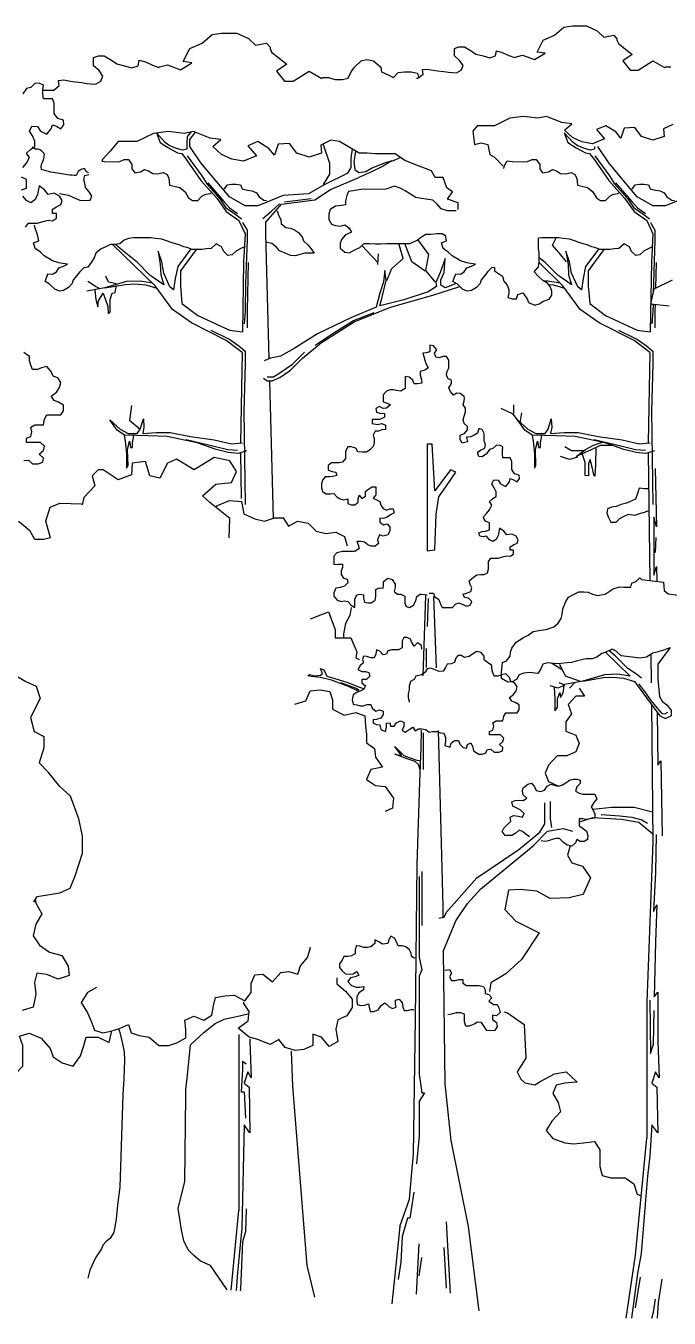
# Model space of a CAD drawing. Extents: x -0.07 to 1.79, y -0.88 to 0.27.
# Drawn here: x 0.722 to 1.212, y -0.846 to 0.139 of the extents above; entities that cross this region are included whole.
import ezdxf

# ---------------------------------------------------------------- set-up
doc = ezdxf.new("R2010")
doc.units = 0
doc.header["$LTSCALE"] = 0.5
doc.header["$MEASUREMENT"] = 0
doc.layers.add('TREES', color=7, linetype='CONTINUOUS')

msp = doc.modelspace()

# ---------------------------------------------------------------- linework, layer by layer
at = {"layer": 'TREES'}
for p, q in [((0.99004, -0.04122), (0.97807, -0.02813)), ((1.00952, -0.03817), (1.0061, -0.02663)), ((1.01601, -0.04071), (1.01081, -0.02663)), ((1.02899, -0.03513), (1.02079, -0.0236)), ((0.99004, -0.04274), (0.99058, -0.03462)), ((1.00086, -0.04578), (1.00952, -0.03817)), ((1.02683, -0.0473), (1.02899, -0.03513)), ((0.99707, -0.05491), (1.00086, -0.04578)), ((1.02629, -0.04781), (1.01601, -0.04071)), ((1.03386, -0.05592), (1.02683, -0.0473)), ((1.02344, -0.29405), (1.0279, -0.29471))]:
    msp.add_line(p, q, dxfattribs=at)
for points in [[(1.01954, 0.09936), (1.02077, 0.09936), (1.02465, 0.10254), (1.02417, 0.10595), (1.02781, 0.10641), (1.03242, 0.1055), (1.03581, 0.10504), (1.04042, 0.10459), (1.04406, 0.10391), (1.05013, 0.10345), (1.05377, 0.1055), (1.05523, 0.10914), (1.05256, 0.11301), (1.04867, 0.11642), (1.04867, 0.1221), (1.05207, 0.12347), (1.0562, 0.12347), (1.06129, 0.12028), (1.06493, 0.11778), (1.07051, 0.11642), (1.07561, 0.11505), (1.07998, 0.11642), (1.0807, 0.12028), (1.08507, 0.11915), (1.09017, 0.11687), (1.09453, 0.11515), (1.09494, 0.11556), (1.10053, 0.11698), (1.10967, 0.11365), (1.1178, 0.11841), (1.1117, 0.11937), (1.11627, 0.12842), (1.12491, 0.13223), (1.13202, 0.13842), (1.13862, 0.13937), (1.14929, 0.13937), (1.15741, 0.13556), (1.16249, 0.1308), (1.17011, 0.13223), (1.17265, 0.12937), (1.17265, 0.12842), (1.17367, 0.12603), (1.18434, 0.11746), (1.17722, 0.1127), (1.18281, 0.10555), (1.18891, 0.10555), (1.20008, 0.1127), (1.20886, 0.1075), (1.20955, 0.10823), (1.21368, 0.10823)], [(0.73478, 0.0904), (0.74289, 0.0904), (0.74711, 0.09386), (0.74659, 0.09757), (0.75054, 0.09807), (0.75555, 0.09708), (0.75925, 0.09658), (0.76426, 0.09609), (0.76821, 0.09535), (0.77481, 0.09485), (0.77876, 0.09708), (0.78035, 0.10103), (0.77744, 0.10524), (0.77322, 0.10895), (0.77322, 0.11513), (0.77692, 0.11661), (0.7814, 0.11661), (0.78694, 0.11315), (0.7909, 0.11043), (0.79696, 0.10895), (0.8025, 0.10746), (0.80725, 0.10895), (0.80804, 0.11315), (0.81279, 0.11191), (0.81833, 0.10944), (0.82307, 0.10757), (0.82351, 0.10801), (0.82958, 0.10956), (0.83952, 0.10594), (0.84836, 0.11112), (0.84173, 0.11215), (0.8467, 0.12199), (0.85609, 0.12613), (0.86381, 0.13286), (0.87099, 0.1339), (0.88259, 0.1339), (0.89142, 0.12975), (0.89694, 0.12458), (0.90522, 0.12613), (0.90798, 0.12302), (0.90798, 0.12199), (0.90909, 0.1194), (0.92068, 0.11008), (0.91295, 0.1049), (0.91903, 0.09714), (0.92565, 0.09714), (0.9378, 0.1049), (0.94734, 0.09925), (0.94809, 0.10004), (0.95258, 0.10004), (0.95759, 0.09856), (0.96313, 0.09856), (0.96761, 0.09955), (0.96972, 0.10425), (0.97236, 0.10796), (0.97737, 0.11266), (0.98185, 0.11364), (0.98686, 0.11266), (0.9924, 0.10796), (0.99293, 0.10425), (0.99847, 0.10178), (1.00216, 0.10004), (1.00559, 0.10375), (1.0106, 0.10425), (1.01561, 0.10425), (1.02036, 0.10326), (1.02119, 0.10029)], [(0.71926, 0.03119), (0.72217, 0.03455), (0.72442, 0.03896), (0.72217, 0.04233), (0.72531, 0.04527), (0.72845, 0.04716), (0.72845, 0.05137), (0.72666, 0.05536), (0.72442, 0.05915), (0.72621, 0.06293), (0.73047, 0.06251), (0.73271, 0.05915), (0.73765, 0.05663), (0.74101, 0.06083), (0.74191, 0.06398), (0.74505, 0.06293), (0.74841, 0.06083), (0.75066, 0.06398), (0.75021, 0.06735), (0.74595, 0.06861), (0.74325, 0.0726), (0.74325, 0.08038), (0.74191, 0.08375), (0.73496, 0.08375), (0.73451, 0.08753), (0.73451, 0.09069), (0.73496, 0.09405), (0.73182, 0.09573), (0.72845, 0.09531), (0.72531, 0.09237), (0.72217, 0.09153), (0.71926, 0.08753)], [(1.21532, 0.06411), (1.20821, 0.06078), (1.20872, 0.05506), (1.20008, 0.05221), (1.19145, 0.05506), (1.18637, 0.06173), (1.17824, 0.06126), (1.1757, 0.05364), (1.17164, 0.0584), (1.16402, 0.06316), (1.15691, 0.0603), (1.163, 0.05316), (1.15386, 0.04935), (1.14573, 0.05078), (1.13862, 0.05411), (1.13253, 0.05983), (1.13811, 0.06459), (1.13049, 0.06554), (1.11881, 0.07031), (1.11221, 0.06888), (1.10103, 0.07031), (1.09087, 0.06888), (1.07919, 0.06316), (1.06599, 0.06316), (1.06254, 0.05904)], [(0.84744, 0.05839), (0.84471, 0.05507), (0.84436, 0.05014), (0.84436, 0.04522), (0.84121, 0.04456), (0.83666, 0.04588), (0.83106, 0.04817), (0.82791, 0.05047), (0.82126, 0.05769), (0.82406, 0.05047), (0.83036, 0.0462), (0.83736, 0.04259), (0.84051, 0.04194), (0.8443, 0.03722)], [(0.84671, 0.0474), (0.84681, 0.04981), (0.84681, 0.05277), (0.85092, 0.05823)], [(0.94868, 0.0183), (0.95358, 0.02618), (0.95358, 0.03439), (0.94839, 0.04929)], [(1.06253, 0.05905), (1.06398, 0.04881), (1.06908, 0.05017), (1.07418, 0.04881), (1.07564, 0.0413), (1.07928, 0.03925), (1.08584, 0.03242)], [(1.15555, 0.04744), (1.15555, 0.04522), (1.1524, 0.04456), (1.14785, 0.04588), (1.14225, 0.04817), (1.1391, 0.05047), (1.13245, 0.05769), (1.13525, 0.05047), (1.14155, 0.0462), (1.14855, 0.04259), (1.1517, 0.04194), (1.15549, 0.03722)], [(0.84465, 0.04013), (0.85581, 0.02497), (0.85966, 0.01883), (0.86967, 0.00729), (0.87428, 0.00043), (0.88083, -0.0039), (0.88621, -0.00787)], [(0.96731, 0.02704), (0.94922, 0.018), (0.93716, 0.01121), (0.91786, 0.01008), (0.89857, 0.00217), (0.88892, 0.00217), (0.87686, 0.00895), (0.86721, 0.02026), (0.85515, 0.03496), (0.84671, 0.0474)], [(0.96731, 0.02704), (0.96969, 0.03143), (0.96969, 0.03832), (0.97073, 0.04531)], [(0.97319, 0.04385), (0.97179, 0.0357), (0.97249, 0.02979), (0.97564, 0.02749), (0.98089, 0.02815), (0.98544, 0.03077), (0.99594, 0.03504), (1.00084, 0.03636), (0.99419, 0.03242), (0.98474, 0.02782), (0.97575, 0.02365)], [(1.15584, 0.04013), (1.167, 0.02497), (1.17085, 0.01883), (1.18086, 0.00729), (1.18548, 0.00043), (1.19202, -0.0039), (1.19741, -0.00787)], [(1.2785, 0.02704), (1.26041, 0.018), (1.24835, 0.01121), (1.22906, 0.01008), (1.20976, 0.00217), (1.20011, 0.00217), (1.18805, 0.00895), (1.1784, 0.02026), (1.16634, 0.03496), (1.1579, 0.0474)], [(0.78025, 0.03606), (0.78165, 0.03592), (0.78841, 0.03552), (0.79326, 0.03592), (0.79664, 0.0375), (0.7998, 0.0375), (0.80254, 0.03354), (0.80254, 0.03018), (0.80465, 0.02721), (0.80908, 0.028), (0.81225, 0.02978), (0.8152, 0.0288), (0.81837, 0.02682), (0.82238, 0.02642), (0.82639, 0.02761), (0.82934, 0.02603), (0.83082, 0.02306), (0.83124, 0.01772), (0.83567, 0.01693), (0.83905, 0.01614), (0.84306, 0.01277), (0.8458, 0.00822), (0.84875, 0.00605), (0.85276, 0.00605), (0.85593, 0.00941), (0.85888, 0.01099), (0.86247, 0.01159), (0.86289, 0.01198)], [(0.8443, 0.03722), (0.85515, 0.02139), (0.86721, 0.00782), (0.87445, -0.00236), (0.88409, -0.00914), (0.88892, -0.01932), (0.88771, -0.04081), (0.88681, -0.09396)], [(1.00084, 0.03603), (1.0061, 0.03832), (1.00702, 0.0392)], [(1.08618, 0.03045), (1.08673, 0.03295), (1.08884, 0.03631), (1.09285, 0.03592), (1.0996, 0.03552), (1.10445, 0.03592), (1.10783, 0.0375), (1.11099, 0.0375), (1.11374, 0.03354), (1.11374, 0.03018), (1.11585, 0.02721), (1.12028, 0.028), (1.12344, 0.02978), (1.1264, 0.0288), (1.12956, 0.02682), (1.13357, 0.02642), (1.13758, 0.02761), (1.14053, 0.02603), (1.14201, 0.02306), (1.14243, 0.01772), (1.14686, 0.01693), (1.15024, 0.01614), (1.15425, 0.01277), (1.15699, 0.00822), (1.15994, 0.00605), (1.16395, 0.00605), (1.16712, 0.00941), (1.17007, 0.01099), (1.17366, 0.01159), (1.17408, 0.01198)], [(1.15549, 0.03722), (1.16634, 0.02139), (1.1784, 0.00782), (1.18564, -0.00236), (1.19529, -0.00914), (1.20011, -0.01932), (1.1989, -0.04081), (1.198, -0.09396)], [(0.71836, 0.01437), (0.72217, 0.01563), (0.72217, 0.02214), (0.71836, 0.02383)], [(0.74725, 0.01151), (0.74979, 0.01099), (0.75422, 0.0102), (0.75739, 0.00862), (0.76266, 0.00644), (0.7671, 0.00605), (0.77068, 0.00644), (0.77195, 0.00941), (0.76984, 0.01277), (0.7671, 0.01614), (0.76667, 0.0193), (0.76583, 0.02227), (0.76667, 0.02523), (0.76954, 0.02608)], [(0.90719, -0.11472), (0.9046, -0.01932), (0.9046, -0.01027), (0.91183, -0.00236), (0.91666, 0.0033), (0.94198, 0.00669), (0.95404, 0.0146), (0.97575, 0.02365)], [(0.72128, -0.01423), (0.72352, -0.01107), (0.73047, -0.01107), (0.73451, -0.00981), (0.73855, -0.00897), (0.74191, -0.00939), (0.74505, -0.00729), (0.74505, -0.00372), (0.74191, -0.00372), (0.74191, -0.00035), (0.74505, 0.00133), (0.74841, 0.00301), (0.74931, 0.00617), (0.74729, 0.00953), (0.74325, 0.01163), (0.73855, 0.01079), (0.73585, 0.01437), (0.73182, 0.01731), (0.73092, 0.01352), (0.73047, 0.01037), (0.72845, 0.00659), (0.72531, 0.00448), (0.72217, 0.00617), (0.71926, 0.00953)], [(0.86043, 0.01956), (0.87274, 0.00548), (0.87698, 0.00043), (0.88314, -0.0039)], [(0.87302, 0.01475), (0.87534, 0.01811), (0.8785, 0.01851), (0.88188, 0.01851), (0.88547, 0.01811), (0.88673, 0.01515), (0.89074, 0.01396), (0.89433, 0.01356), (0.89749, 0.01198), (0.8996, 0.00901), (0.90319, 0.00644), (0.9053, 0.00605)], [(1.04994, -0.0017), (1.04339, -0.0017), (1.03854, -0.00032), (1.03538, 0.00324), (1.03221, 0.00641), (1.02883, 0.0068), (1.02356, 0.00779), (1.01913, 0.00838), (1.01596, 0.01036), (1.01111, 0.01353), (1.00731, 0.01551), (1.00288, 0.01709), (0.99634, 0.01491), (0.97756, 0.01452), (0.97144, 0.01353), (0.96785, 0.01293), (0.96659, 0.00997), (0.96553, 0.00581), (0.96553, 0.00285), (0.96237, 0.00225), (0.95794, 0.00186), (0.95372, -0.00072), (0.95266, -0.00428), (0.95266, -0.00843), (0.95477, -0.01199), (0.95794, -0.01298), (0.96131, -0.01338), (0.96511, -0.01239), (0.96828, -0.01496), (0.96996, -0.01793), (0.96553, -0.0201), (0.96237, -0.02366), (0.96131, -0.02663), (0.96131, -0.03019), (0.96511, -0.03316), (0.96828, -0.03375), (0.97313, -0.03118), (0.97651, -0.0296), (0.97967, -0.02663), (0.98389, -0.02663), (0.98832, -0.02702), (0.99212, -0.02702), (0.99697, -0.02663), (1.01491, -0.02663), (1.02018, -0.02406), (1.02356, -0.02149), (1.02672, -0.01951), (1.03052, -0.01951), (1.03538, -0.01891), (1.03917, -0.01891), (1.04169, -0.02055)], [(1.17162, 0.01956), (1.18394, 0.00548), (1.18817, 0.00043), (1.19433, -0.0039)], [(1.18421, 0.01475), (1.18653, 0.01811), (1.1897, 0.01851), (1.19307, 0.01851), (1.19666, 0.01811), (1.19792, 0.01515), (1.20193, 0.01396), (1.20552, 0.01356), (1.20869, 0.01198), (1.2108, 0.00901), (1.21438, 0.00644), (1.21649, 0.00605)], [(0.90238, -0.00751), (0.90892, -0.0021), (0.91508, 0.00368)], [(0.91893, 0.00512), (0.93933, 0.00765)], [(0.91332, -0.00167), (0.91458, -0.00543), (0.91606, -0.00839), (0.91648, -0.01176), (0.91986, -0.01453), (0.92345, -0.01492), (0.92661, -0.01631), (0.92957, -0.01828), (0.93231, -0.02165), (0.93357, -0.02461), (0.93674, -0.02778), (0.93927, -0.03075), (0.94159, -0.03411), (0.93442, -0.03411), (0.92703, -0.03609), (0.92345, -0.03569), (0.91902, -0.03371), (0.91501, -0.03233), (0.91247, -0.02916), (0.90931, -0.02659), (0.90572, -0.0258), (0.90488, -0.0258)], [(0.88821, -0.02956), (0.88673, -0.02996), (0.8823, -0.03233), (0.87893, -0.0353), (0.87576, -0.03569), (0.8726, -0.03272), (0.87091, -0.02916), (0.8669, -0.02699), (0.86289, -0.03035), (0.85951, -0.03075), (0.85593, -0.03114), (0.84833, -0.03114), (0.84538, -0.02996), (0.84221, -0.02916), (0.83862, -0.02778), (0.83567, -0.02699), (0.83251, -0.0258), (0.82892, -0.02461), (0.82533, -0.02323), (0.82048, -0.02283), (0.8171, -0.02244), (0.80381, -0.02244), (0.7998, -0.02283), (0.79664, -0.02422), (0.79326, -0.02699), (0.78925, -0.02738), (0.78609, -0.02738), (0.7825, -0.02916), (0.77912, -0.03075), (0.77511, -0.03411), (0.77364, -0.03747), (0.77153, -0.04103), (0.76878, -0.04479), (0.76583, -0.04519), (0.76266, -0.04815), (0.76055, -0.05112), (0.75781, -0.05429), (0.75697, -0.05725), (0.75422, -0.06022), (0.75043, -0.06259), (0.74726, -0.06299), (0.74367, -0.06141), (0.73967, -0.05765), (0.73629, -0.05567), (0.7384, -0.04974), (0.74199, -0.05013), (0.74494, -0.04815), (0.74684, -0.04519), (0.75043, -0.044), (0.75338, -0.04242), (0.74979, -0.04202), (0.74684, -0.04143), (0.74199, -0.03985), (0.73566, -0.03609), (0.7327, -0.03332), (0.72869, -0.03035), (0.72743, -0.0262), (0.73144, -0.02461), (0.73038, -0.02006), (0.72869, -0.01492), (0.72815, -0.01264)], [(0.88698, -0.01076), (0.89045, -0.01653), (0.89045, -0.02375), (0.88929, -0.05695), (0.88891, -0.07824), (0.88814, -0.08798)], [(1.19818, -0.01076), (1.20164, -0.01653), (1.20164, -0.02375), (1.20049, -0.05695), (1.20035, -0.06453)], [(0.88653, -0.10985), (0.87445, -0.10074), (0.84791, -0.08717), (0.83344, -0.07699), (0.82017, -0.0589), (0.78772, -0.02738)], [(0.8225, -0.03241), (0.82408, -0.04276), (0.82447, -0.05052), (0.82684, -0.05828), (0.8229, -0.05533), (0.8162, -0.05089), (0.80673, -0.04128), (0.7953, -0.03204), (0.78993, -0.02732)], [(1.07926, -0.04489), (1.07702, -0.04519), (1.07386, -0.04815), (1.07175, -0.05112), (1.069, -0.05429), (1.06816, -0.05725), (1.06542, -0.06022), (1.06162, -0.06259), (1.05845, -0.06299), (1.05487, -0.06141), (1.05086, -0.05765), (1.04748, -0.05567), (1.04959, -0.04974), (1.05318, -0.05013), (1.05613, -0.04815), (1.05803, -0.04519), (1.06162, -0.044), (1.06457, -0.04242), (1.06099, -0.04202), (1.05803, -0.04143), (1.05318, -0.03985), (1.04685, -0.03609), (1.04389, -0.03332), (1.03989, -0.03035), (1.03862, -0.0262), (1.04263, -0.02461), (1.04169, -0.02055)], [(1.08623, -0.05551), (1.08897, -0.05848), (1.09002, -0.06164), (1.09002, -0.06461), (1.08939, -0.06777), (1.09277, -0.06876), (1.09593, -0.06876), (1.09699, -0.0656), (1.10079, -0.06421), (1.10416, -0.06876), (1.10522, -0.07173), (1.11007, -0.07371), (1.11323, -0.07272), (1.11661, -0.07074), (1.12083, -0.06916), (1.12294, -0.06619), (1.12294, -0.06303), (1.12189, -0.06006), (1.11978, -0.05709), (1.11598, -0.05492), (1.11281, -0.05195), (1.10944, -0.04839), (1.11281, -0.04443), (1.11323, -0.04028), (1.11323, -0.03415), (1.11281, -0.03059), (1.11281, -0.02307), (1.11274, -0.02266)], [(1.1994, -0.02956), (1.19792, -0.02996), (1.19349, -0.03233), (1.19012, -0.0353), (1.18695, -0.03569), (1.18379, -0.03272), (1.1821, -0.02916), (1.17809, -0.02699), (1.17408, -0.03035), (1.17071, -0.03075), (1.16712, -0.03114), (1.15952, -0.03114), (1.15657, -0.02996), (1.1534, -0.02916), (1.14982, -0.02778), (1.14686, -0.02699), (1.1437, -0.0258), (1.14011, -0.02461), (1.13652, -0.02323), (1.13167, -0.02283), (1.12829, -0.02244), (1.115, -0.02244), (1.11274, -0.02266)], [(1.13409, -0.04054), (1.12975, -0.03537), (1.12345, -0.02798), (1.12617, -0.02244)], [(0.84751, -0.03081), (0.83748, -0.04424), (0.83551, -0.05348), (0.83433, -0.06198), (0.83157, -0.05976), (0.82684, -0.04941), (0.82526, -0.04054), (0.8225, -0.03241)], [(0.85153, -0.03114), (0.83947, -0.04759), (0.83947, -0.0589), (0.84068, -0.07247), (0.85274, -0.08152), (0.87686, -0.09282), (0.88681, -0.09396)], [(1.05006, -0.05718), (1.04144, -0.06049), (1.03819, -0.05846), (1.03819, -0.0544), (1.0409, -0.04882), (1.04144, -0.03817), (1.03765, -0.04882), (1.0344, -0.05643), (1.03494, -0.05947), (1.02845, -0.06353), (1.01006, -0.06962), (0.99166, -0.07418), (0.99329, -0.0686), (0.99653, -0.05491), (0.99545, -0.0473), (0.99437, -0.05592), (0.99166, -0.06454), (0.98896, -0.07519), (0.96948, -0.08331), (0.94405, -0.09548), (0.9262, -0.10664), (0.91592, -0.11272), (0.90834, -0.11424), (0.90348, -0.11627)], [(1.1337, -0.03241), (1.13527, -0.04276), (1.13567, -0.05052), (1.13803, -0.05828), (1.13409, -0.05533), (1.12739, -0.05089), (1.11793, -0.04128), (1.11323, -0.03749)], [(1.1587, -0.03081), (1.14868, -0.04424), (1.14671, -0.05348), (1.14552, -0.06198), (1.14276, -0.05976), (1.13803, -0.04941), (1.13646, -0.04054), (1.1337, -0.03241)], [(1.16272, -0.03114), (1.15066, -0.04759), (1.15066, -0.0589), (1.15187, -0.07247), (1.16393, -0.08152), (1.18805, -0.09282), (1.198, -0.09396)], [(0.89122, -0.04107), (0.89045, -0.07788), (0.89045, -0.09087)], [(1.07926, -0.04489), (1.07926, -0.0474), (1.08517, -0.05155), (1.08623, -0.05551)], [(1.19773, -0.10985), (1.18564, -0.10074), (1.15911, -0.08717), (1.14463, -0.07699), (1.13137, -0.0589), (1.11314, -0.0412)], [(1.20241, -0.04107), (1.202, -0.06085)], [(0.81817, -0.05681), (0.80871, -0.05533), (0.79846, -0.0557), (0.7819, -0.0605), (0.7681, -0.06309)], [(0.77835, -0.06124), (0.7748, -0.05939), (0.76889, -0.0557)], [(0.77431, -0.06234), (0.77502, -0.06928), (0.77642, -0.0749), (0.77713, -0.07027), (0.78065, -0.06466), (0.78241, -0.06961), (0.78417, -0.07457), (0.78453, -0.08018), (0.78594, -0.07886), (0.78594, -0.0739), (0.78594, -0.06928), (0.78735, -0.06466), (0.78981, -0.064), (0.79016, -0.06102), (0.79087, -0.05904)], [(0.7819, -0.0605), (0.79767, -0.05792), (0.80476, -0.05755), (0.81304, -0.05828), (0.82152, -0.06073)], [(0.79057, -0.05755), (0.78466, -0.05607), (0.78269, -0.05163)], [(1.12936, -0.05681), (1.1199, -0.05533), (1.11689, -0.05544)], [(1.12038, -0.05794), (1.12423, -0.05828), (1.13271, -0.06073)], [(1.21247, -0.07442), (1.19848, -0.07296), (1.20107, -0.0613), (1.21506, -0.0545)], [(0.90293, -0.12946), (0.90564, -0.13149), (0.90943, -0.13149), (0.91538, -0.12895), (0.92349, -0.12337), (0.93269, -0.11424), (0.9473, -0.10207), (0.97219, -0.08635), (0.99978, -0.07519), (1.03224, -0.06607), (1.0527, -0.05938)], [(1.20019, -0.07314), (1.2001, -0.07824), (1.19933, -0.08798)], [(1.20174, -0.0733), (1.20164, -0.07788), (1.20164, -0.09087)], [(0.94243, -0.1041), (0.95541, -0.09548), (0.97164, -0.08534), (0.98733, -0.07925)], [(0.86266, -0.09274), (0.87712, -0.09977), (0.88408, -0.10479), (0.8889, -0.10881), (0.8889, -0.11835), (0.88783, -0.15451), (0.8889, -0.22582)], [(1.17385, -0.09274), (1.18831, -0.09977), (1.19528, -0.10479), (1.2001, -0.10881), (1.2001, -0.11835), (1.19902, -0.15451), (1.2001, -0.22582)], [(1.05599, -0.14349), (1.0531, -0.14111), (1.05039, -0.14077), (1.04786, -0.14247), (1.04532, -0.13942), (1.04442, -0.13687), (1.04641, -0.13348), (1.04641, -0.13094), (1.0437, -0.12958), (1.04261, -0.12687), (1.04297, -0.12433), (1.04442, -0.12161), (1.04442, -0.11568), (1.04261, -0.11297), (1.04008, -0.11297), (1.037, -0.11398), (1.03447, -0.11331), (1.03339, -0.11042), (1.0352, -0.10771), (1.03266, -0.10466), (1.02995, -0.10415), (1.02995, -0.10941), (1.02706, -0.11008), (1.02452, -0.11042), (1.02525, -0.11297), (1.02597, -0.11568), (1.02669, -0.11822), (1.0285, -0.12161), (1.02597, -0.12331), (1.02254, -0.12433), (1.02254, -0.12687), (1.02344, -0.1306), (1.0238, -0.13314), (1.02036, -0.13382), (1.01783, -0.13382), (1.01675, -0.13094), (1.01403, -0.12857), (1.01114, -0.12823), (1.01114, -0.13721), (1.0077, -0.13942), (1.00445, -0.13874), (1.00192, -0.13823), (0.9992, -0.13823), (0.99667, -0.13942), (0.99414, -0.14213), (0.99414, -0.14739), (0.9974, -0.1484), (0.99993, -0.14976), (0.99667, -0.1523), (0.99414, -0.15264), (0.99143, -0.15112), (0.98853, -0.15264), (0.98926, -0.15535), (0.99179, -0.15603), (0.99523, -0.15637), (0.99523, -0.15925), (0.99179, -0.16095), (0.98582, -0.16095), (0.98582, -0.164), (0.98998, -0.16468), (0.99324, -0.164), (0.99595, -0.16536), (0.99595, -0.16858), (0.99324, -0.16892), (0.9907, -0.16994), (0.98817, -0.16994), (0.98673, -0.17282), (0.98745, -0.17553), (0.98745, -0.17892), (0.98673, -0.18147), (0.98401, -0.18418), (0.98148, -0.18587), (0.97841, -0.18587), (0.97479, -0.18554), (0.97334, -0.18282), (0.96991, -0.18181), (0.96737, -0.18181), (0.96556, -0.1852), (0.96556, -0.19079), (0.96321, -0.19334), (0.96068, -0.19401), (0.95471, -0.19401), (0.95218, -0.19605), (0.95218, -0.19944), (0.95544, -0.20063), (0.95815, -0.20097), (0.95887, -0.20368), (0.9558, -0.20436), (0.95327, -0.2047), (0.95001, -0.2047), (0.94802, -0.20724), (0.9473, -0.20995), (0.9473, -0.213), (0.94802, -0.21589), (0.95073, -0.21758), (0.95399, -0.21758), (0.95652, -0.21724), (0.95887, -0.21996), (0.96141, -0.22148), (0.96394, -0.22216), (0.96737, -0.22148), (0.96737, -0.22487), (0.96991, -0.22589), (0.97262, -0.22589), (0.97515, -0.22385), (0.97515, -0.22114), (0.97587, -0.2186), (0.97804, -0.22114), (0.98076, -0.21928), (0.98076, -0.21589), (0.98329, -0.21385), (0.98582, -0.21233), (0.98853, -0.21233), (0.98853, -0.21826), (0.98673, -0.2208), (0.99179, -0.22352), (0.99251, -0.22623), (0.99414, -0.22877), (0.99667, -0.23013), (0.9992, -0.22911), (1.00192, -0.22911), (1.00264, -0.23216), (0.99993, -0.23352), (0.9974, -0.23538), (0.9945, -0.2364), (0.99179, -0.23606), (0.99179, -0.23911), (0.9945, -0.24132), (0.9974, -0.24047), (0.9992, -0.24301), (0.9992, -0.24607), (0.99776, -0.24895), (0.99414, -0.24997), (0.99143, -0.24895), (0.98998, -0.25268), (0.9907, -0.25556), (0.98817, -0.2576), (0.9851, -0.2576), (0.98257, -0.25658), (0.98003, -0.25454), (0.97732, -0.25404), (0.97407, -0.25404), (0.97515, -0.25658), (0.97587, -0.25929), (0.97262, -0.2615), (0.96321, -0.2615), (0.95887, -0.26251), (0.95652, -0.26523), (0.95652, -0.2715), (0.95996, -0.27116), (0.96321, -0.27116), (0.96321, -0.27387), (0.96213, -0.27642), (0.96213, -0.27913), (0.96394, -0.28201), (0.96665, -0.28269), (0.96737, -0.2854), (0.96484, -0.28812), (0.96141, -0.28896), (0.95815, -0.28964), (0.95652, -0.29303), (0.95652, -0.29558), (0.95923, -0.29863), (0.96213, -0.29965), (0.96484, -0.29931), (0.96737, -0.29965), (0.96991, -0.30253), (0.97262, -0.30422), (0.97262, -0.29795), (0.97407, -0.29473), (0.9766, -0.29405), (0.97931, -0.29473), (0.97931, -0.29727), (0.98003, -0.30032), (0.98257, -0.30066), (0.9851, -0.30066), (0.98817, -0.29863), (0.98853, -0.29592), (0.98853, -0.29066), (0.99143, -0.2893), (0.99414, -0.28964), (0.9945, -0.2871), (0.9945, -0.28439), (0.99776, -0.28201), (1.00119, -0.28303), (1.00336, -0.28642), (1.00336, -0.28896), (1.00264, -0.29202), (1.00517, -0.29405), (1.0077, -0.29405), (1.01078, -0.29558), (1.01078, -0.301), (1.01186, -0.30355), (1.0144, -0.30422), (1.01747, -0.30253), (1.01928, -0.29931), (1.02, -0.29592), (1.02254, -0.29405), (1.02344, -0.29405)], [(0.72016, -0.19231), (0.72352, -0.19189), (0.72666, -0.19483), (0.73092, -0.19483), (0.73451, -0.19357), (0.73496, -0.19042), (0.73182, -0.18747), (0.73496, -0.18453), (0.73585, -0.18137), (0.73271, -0.17843), (0.72217, -0.17843), (0.72217, -0.17507), (0.72531, -0.17381), (0.72621, -0.17023), (0.72531, -0.16687), (0.72845, -0.16498), (0.73496, -0.16498), (0.73585, -0.16077), (0.73765, -0.15741), (0.74841, -0.15741), (0.75021, -0.15425), (0.75021, -0.15005), (0.74639, -0.14774), (0.74325, -0.14647), (0.74101, -0.14311), (0.74505, -0.14017), (0.74729, -0.13659), (0.74841, -0.13281), (0.74595, -0.12923), (0.74236, -0.12797), (0.74101, -0.12419), (0.73765, -0.12061), (0.73361, -0.12145), (0.73047, -0.12272), (0.72666, -0.12272), (0.72531, -0.11935), (0.72442, -0.11599), (0.72442, -0.11283), (0.72016, -0.10989)], [(0.88653, -0.10985), (0.88536, -0.17883)], [(0.90564, -0.12844), (0.91051, -0.12844), (0.91538, -0.1254), (0.92512, -0.11881), (0.93431, -0.10968)], [(1.19773, -0.10985), (1.19655, -0.17883)], [(0.9105, -0.23643), (0.90765, -0.13149)], [(1.02923, -0.29337), (1.03266, -0.29337), (1.03339, -0.29592), (1.03664, -0.29829), (1.03791, -0.30168), (1.03935, -0.30422), (1.04713, -0.30422), (1.0493, -0.30168), (1.05183, -0.30066), (1.05527, -0.30202), (1.0578, -0.30321), (1.06052, -0.30253), (1.06196, -0.29965), (1.05925, -0.29727), (1.05636, -0.29659), (1.05527, -0.29405), (1.05853, -0.29303), (1.06124, -0.29202), (1.06196, -0.2893), (1.06052, -0.28676), (1.05979, -0.28405), (1.06305, -0.28116), (1.06558, -0.27947), (1.06865, -0.27913), (1.07119, -0.27913), (1.07372, -0.27777), (1.07462, -0.27506), (1.07462, -0.26913), (1.07643, -0.26658), (1.08204, -0.26658), (1.08529, -0.26557), (1.08855, -0.26489), (1.09126, -0.26523), (1.09379, -0.26353), (1.09379, -0.26065), (1.09126, -0.26065), (1.09126, -0.25794), (1.09379, -0.25658), (1.09651, -0.25522), (1.09723, -0.25268), (1.0956, -0.24997), (1.09235, -0.24827), (1.08855, -0.24895), (1.08638, -0.24607), (1.08312, -0.24369), (1.0824, -0.24674), (1.08204, -0.24929), (1.08041, -0.25234), (1.07788, -0.25404), (1.07535, -0.25268), (1.07299, -0.24997), (1.07046, -0.25031), (1.06793, -0.24997), (1.06721, -0.24742), (1.06974, -0.24641), (1.07227, -0.24607), (1.07535, -0.24505), (1.07535, -0.23979), (1.07227, -0.23844), (1.07046, -0.23538), (1.07299, -0.2325), (1.07535, -0.22979), (1.07715, -0.22623), (1.07535, -0.22352), (1.07788, -0.22114), (1.08041, -0.21962), (1.08041, -0.21622), (1.07896, -0.213), (1.07715, -0.20995), (1.0786, -0.2069), (1.08204, -0.20724), (1.08385, -0.20995), (1.08782, -0.21199), (1.09054, -0.20859), (1.09126, -0.20605), (1.09379, -0.2069), (1.09651, -0.20859), (1.09831, -0.20605), (1.09795, -0.20334), (1.09452, -0.20232), (1.09235, -0.1991), (1.09235, -0.19283), (1.09126, -0.19011), (1.08565, -0.19011), (1.08529, -0.18706), (1.08529, -0.18452), (1.08565, -0.18181), (1.08312, -0.18045), (1.08041, -0.18079), (1.07788, -0.18316), (1.07535, -0.18384), (1.07299, -0.18706), (1.06974, -0.18944), (1.06721, -0.1891), (1.0663, -0.18587), (1.06902, -0.18418), (1.07191, -0.18282), (1.07227, -0.18011), (1.07119, -0.17757), (1.07119, -0.17163), (1.06974, -0.16858), (1.06721, -0.1679), (1.0663, -0.17129), (1.06377, -0.17282), (1.06124, -0.17418), (1.0578, -0.17451), (1.05853, -0.17791), (1.05455, -0.17892), (1.0531, -0.17621), (1.0531, -0.17282), (1.05636, -0.17163), (1.05853, -0.16892), (1.05853, -0.16621), (1.05599, -0.164), (1.05527, -0.16129), (1.05599, -0.15841), (1.05708, -0.15502), (1.05708, -0.1523), (1.05527, -0.14976), (1.05599, -0.14705), (1.05636, -0.1445), (1.05599, -0.14349)], [(0.80894, -0.16862), (0.80101, -0.16206), (0.80241, -0.15026)], [(1.09681, -0.16119), (1.09355, -0.15681), (1.08422, -0.15244)], [(1.09402, -0.15638), (1.09402, -0.14982)], [(1.09868, -0.16337), (1.10008, -0.15594)], [(0.89008, -0.18479), (0.88355, -0.18698), (0.87609, -0.1861), (0.86676, -0.18392), (0.85231, -0.17867), (0.82946, -0.17386), (0.815, -0.17343), (0.79681, -0.17299), (0.79122, -0.16906), (0.78562, -0.16119), (0.79355, -0.16818), (0.79961, -0.17168), (0.80661, -0.17168), (0.80894, -0.16818), (0.81127, -0.16031), (0.81174, -0.16687), (0.8108, -0.17168), (0.82106, -0.1708), (0.83179, -0.1708), (0.84718, -0.17386), (0.86537, -0.17649), (0.87842, -0.17955), (0.88682, -0.17867)], [(1.20127, -0.18479), (1.19475, -0.18698), (1.18728, -0.1861), (1.17796, -0.18392), (1.1635, -0.17867), (1.14065, -0.17386), (1.12619, -0.17343), (1.10801, -0.17299), (1.10241, -0.16906), (1.09681, -0.16119), (1.10474, -0.16818), (1.1108, -0.17168), (1.1178, -0.17168), (1.12013, -0.16818), (1.12246, -0.16031), (1.12293, -0.16687), (1.122, -0.17168), (1.13226, -0.1708), (1.14298, -0.1708), (1.15837, -0.17386), (1.17656, -0.17649), (1.18962, -0.17955), (1.19801, -0.17867)], [(0.79666, -0.17324), (0.7974, -0.17742), (0.79852, -0.18684), (0.79852, -0.19799), (0.79963, -0.1959), (0.79926, -0.18405), (0.80075, -0.17742), (0.80149, -0.1823), (0.80298, -0.1823), (0.80298, -0.17882), (0.80409, -0.17324)], [(0.84391, -0.17605), (0.86537, -0.1813), (0.87563, -0.18392), (0.88309, -0.18436)], [(1.10785, -0.17324), (1.10859, -0.17742), (1.10971, -0.18684), (1.10971, -0.19799), (1.11082, -0.1959), (1.11045, -0.18405), (1.11194, -0.17742), (1.11268, -0.1823), (1.11417, -0.1823), (1.11417, -0.17882), (1.11529, -0.17324)], [(1.15511, -0.17605), (1.17656, -0.1813), (1.18682, -0.18392), (1.19428, -0.18436)], [(0.88535, -0.18638), (0.88577, -0.22127)], [(1.14718, -0.18479), (1.13785, -0.18479), (1.13272, -0.18173)], [(1.16952, -0.18086), (1.15977, -0.18086), (1.15231, -0.18436), (1.14158, -0.18917), (1.14858, -0.18392), (1.15464, -0.18042), (1.16155, -0.17826)], [(1.15658, -0.18265), (1.1562, -0.19555), (1.15583, -0.20427), (1.15509, -0.20322), (1.15397, -0.19834), (1.15211, -0.19137), (1.151, -0.19451), (1.151, -0.19869), (1.151, -0.20392), (1.14839, -0.20357), (1.14839, -0.20009), (1.14839, -0.19381), (1.14616, -0.18684)], [(1.19654, -0.18638), (1.19771, -0.28368)], [(0.87673, -0.25116), (0.8773, -0.23633), (0.86202, -0.22423), (0.8563, -0.21913), (0.86648, -0.21022), (0.87858, -0.20895), (0.8824, -0.20068), (0.87731, -0.1924), (0.86522, -0.18985), (0.84993, -0.1994), (0.83657, -0.19112), (0.82956, -0.1943), (0.82383, -0.20576), (0.81619, -0.20384), (0.81301, -0.19302), (0.80282, -0.19429), (0.80219, -0.2032), (0.792, -0.20702), (0.78054, -0.19938), (0.77672, -0.19938), (0.77226, -0.20383), (0.77417, -0.21147)], [(1.14252, -0.1896), (1.13645, -0.19135), (1.12946, -0.18917)], [(1.2017, -0.1982), (1.20277, -0.24289), (1.20063, -0.23536), (1.20063, -0.27956), (1.20277, -0.27303), (1.20304, -0.2843)], [(0.77417, -0.21147), (0.76589, -0.22038), (0.7645, -0.22613)], [(1.19687, -0.21372), (1.1937, -0.21372), (1.18948, -0.21333), (1.18822, -0.21748), (1.18674, -0.22164), (1.17978, -0.2248), (1.17577, -0.22579), (1.17197, -0.22737), (1.16838, -0.22777), (1.16543, -0.22896), (1.1648, -0.23232), (1.16627, -0.23568), (1.16796, -0.23924), (1.17197, -0.23924), (1.17493, -0.23647), (1.17809, -0.23469), (1.18147, -0.23311), (1.18632, -0.2339), (1.19075, -0.23232), (1.1937, -0.23153), (1.19687, -0.23034)], [(0.74047, -0.25111), (0.73678, -0.23846), (0.74011, -0.22784), (0.74744, -0.22472), (0.7641, -0.22534)], [(0.86671, -0.22794), (0.86786, -0.22656), (0.87699, -0.22266), (0.88622, -0.22343), (0.88784, -0.23284), (0.89625, -0.23674), (0.90376, -0.23835), (0.91126, -0.23597), (0.91796, -0.23597), (0.92212, -0.24225), (0.92881, -0.23835), (0.93713, -0.23987), (0.943, -0.24615), (0.95051, -0.24776), (0.95802, -0.24691), (0.96471, -0.25005), (0.96681, -0.25724)], [(0.74047, -0.25111), (0.73502, -0.25242), (0.72833, -0.25242), (0.72498, -0.24615), (0.71666, -0.23911), (0.70997, -0.23674), (0.70246, -0.2336), (0.68827, -0.2336), (0.68157, -0.23597), (0.6832, -0.24377), (0.68411, -0.25005), (0.68573, -0.25708), (0.68603, -0.25963)], [(1.20224, -0.25093), (1.2017, -0.26248)], [(0.59424, -0.29807), (0.6015, -0.29696), (0.60584, -0.29697), (0.61452, -0.2919), (0.62755, -0.28901), (0.63767, -0.29263), (0.6601, -0.28396), (0.66588, -0.29915), (0.66588, -0.30639), (0.67963, -0.30639), (0.68469, -0.31869), (0.68396, -0.32375), (0.69481, -0.32954), (0.71145, -0.33606), (0.71072, -0.35414), (0.72157, -0.36066), (0.72953, -0.36428), (0.73242, -0.37368), (0.72518, -0.38815), (0.72807, -0.399), (0.7353, -0.40262), (0.7353, -0.4113), (0.73168, -0.42287)], [(1.21252, -0.3354), (1.20656, -0.33729), (1.20303, -0.33847), (1.19998, -0.33911), (1.19514, -0.34233), (1.19039, -0.34297), (1.17572, -0.34125), (1.17211, -0.33764), (1.16889, -0.33607), (1.16417, -0.3383), (1.16105, -0.33953), (1.15733, -0.34228), (1.15379, -0.34346), (1.14911, -0.34351), (1.14453, -0.34456), (1.14148, -0.3452), (1.13794, -0.34638), (1.13452, -0.34658), (1.12979, -0.34702), (1.12637, -0.34722), (1.11966, -0.34643), (1.11613, -0.34761), (1.11443, -0.35119), (1.11232, -0.35473), (1.10561, -0.35394), (1.10152, -0.35446), (1.09798, -0.35564), (1.09586, -0.35918), (1.09268, -0.36099), (1.08926, -0.36119), (1.08448, -0.35844), (1.0844, -0.35365), (1.08528, -0.34618), (1.0884, -0.34496), (1.09114, -0.34149), (1.09151, -0.33835), (1.09229, -0.33526), (1.0958, -0.33069), (1.10132, -0.32715), (1.10492, -0.32538), (1.10864, -0.32263), (1.11449, -0.32172), (1.11861, -0.32101), (1.12456, -0.31912), (1.12766, -0.3163), (1.12998, -0.31278), (1.13077, -0.30969), (1.13128, -0.30537), (1.13362, -0.29987), (1.13573, -0.29633), (1.14004, -0.29405), (1.14364, -0.29228), (1.14725, -0.2923), (1.15061, -0.2927), (1.15384, -0.29407), (1.15776, -0.29513), (1.1636, -0.29422), (1.16981, -0.29017), (1.17446, -0.28852), (1.17782, -0.28891), (1.18313, -0.28894), (1.18391, -0.28584), (1.18703, -0.28462), (1.19012, -0.28179), (1.19127, -0.28292), (1.20803, -0.28489), (1.20855, -0.29132), (1.21165, -0.29387), (1.21962, -0.29481)], [(1.02482, -0.35641), (1.02667, -0.29507)], [(0.96973, -0.30435), (0.96887, -0.31032), (0.96552, -0.3166), (0.96389, -0.32448), (0.96389, -0.32739)], [(1.02853, -0.29753), (1.02778, -0.31874)], [(1.03275, -0.29593), (1.03475, -0.35044)], [(0.93883, -0.31291), (0.9524, -0.30765), (0.95749, -0.32103), (0.95749, -0.32739), (0.96959, -0.3274), (0.97404, -0.33822), (0.9734, -0.34268), (0.97592, -0.34402)], [(1.0238, -0.3361), (1.02344, -0.33339), (1.02036, -0.33135), (1.01783, -0.33373), (1.01602, -0.33101), (1.01512, -0.32847), (1.01259, -0.32711), (1.01006, -0.32711), (1.00861, -0.32966), (1.00861, -0.33508), (1.0059, -0.33661), (1.00065, -0.33661), (0.99776, -0.33729), (0.99667, -0.34), (0.99414, -0.34034), (0.99179, -0.33763), (0.98926, -0.33661), (0.98853, -0.34), (0.98745, -0.34271), (0.98474, -0.34271), (0.98184, -0.3417), (0.97931, -0.34136), (0.97841, -0.3439), (0.97931, -0.34661), (0.9766, -0.34865), (0.97479, -0.35153), (0.97804, -0.35322), (0.98076, -0.35322), (0.98329, -0.3539), (0.98401, -0.35662), (0.98148, -0.35916), (0.97804, -0.35916), (0.97804, -0.36187), (0.98076, -0.36408), (0.97931, -0.36679), (0.9766, -0.36815), (0.97407, -0.36916), (0.97135, -0.37103), (0.97063, -0.37476), (0.97135, -0.37798), (0.97407, -0.37866), (0.9766, -0.37934), (0.97931, -0.37934), (0.98184, -0.37832), (0.98474, -0.37832), (0.98582, -0.38103), (0.98853, -0.38341), (0.99143, -0.38239), (0.99414, -0.38341), (0.99414, -0.38595), (0.99251, -0.38866), (0.98926, -0.38968), (0.98673, -0.39002), (0.98673, -0.39256), (0.98926, -0.39358), (0.99179, -0.39392), (0.99251, -0.39731), (0.99595, -0.39883), (0.99667, -0.39561), (0.99667, -0.39256), (0.9992, -0.39222), (0.99993, -0.39494), (1.00264, -0.39494), (1.00445, -0.39222), (1.00734, -0.3907), (1.01006, -0.39188), (1.01006, -0.39494), (1.00861, -0.39782), (1.01114, -0.39951), (1.01403, -0.39731), (1.01675, -0.39561), (1.01856, -0.3985), (1.02109, -0.39697), (1.0238, -0.39697), (1.02669, -0.39731), (1.02923, -0.39951), (1.03194, -0.39883), (1.0352, -0.39883), (1.03791, -0.39985), (1.04044, -0.40019), (1.04189, -0.40358), (1.04189, -0.40613), (1.04116, -0.40952), (1.04532, -0.41087), (1.04605, -0.40782), (1.04858, -0.40579), (1.05183, -0.40579), (1.05274, -0.4085), (1.05527, -0.41121), (1.0578, -0.41172), (1.05853, -0.40884), (1.06124, -0.40748), (1.06269, -0.41087), (1.06305, -0.41376), (1.06721, -0.41613), (1.06974, -0.41613), (1.07227, -0.41545), (1.07372, -0.41274), (1.07643, -0.4124), (1.07896, -0.41477), (1.0824, -0.41477), (1.08529, -0.41376), (1.08565, -0.41121), (1.08312, -0.40884), (1.08565, -0.40646), (1.08638, -0.40392), (1.08385, -0.40155), (1.07535, -0.40155), (1.07535, -0.39883), (1.07788, -0.39782), (1.0786, -0.39494), (1.07788, -0.39222), (1.08041, -0.3907), (1.08565, -0.3907), (1.08638, -0.38731), (1.08782, -0.38459), (1.09651, -0.38459), (1.09795, -0.38205), (1.09795, -0.37866), (1.09488, -0.37679), (1.09235, -0.37578), (1.09054, -0.37306), (1.09379, -0.37069), (1.0956, -0.36781), (1.09651, -0.36475), (1.09452, -0.36187), (1.09162, -0.36085), (1.09054, -0.3578), (1.08782, -0.35492), (1.08457, -0.3556), (1.08204, -0.35662), (1.07896, -0.35662), (1.07788, -0.3539), (1.07715, -0.35119), (1.07715, -0.34865), (1.07372, -0.34627), (1.07119, -0.34424), (1.07119, -0.34136), (1.06902, -0.33864), (1.06558, -0.33796), (1.06305, -0.33932), (1.05979, -0.3417), (1.05636, -0.34237), (1.05382, -0.34102), (1.05111, -0.34102), (1.0493, -0.34356), (1.04858, -0.34627), (1.04605, -0.34729), (1.04297, -0.34763), (1.04189, -0.35017), (1.04008, -0.35289), (1.037, -0.35322), (1.03049, -0.35051), (1.02778, -0.35119), (1.02597, -0.3539), (1.02344, -0.3556), (1.01928, -0.35662), (1.01783, -0.35916), (1.01512, -0.36085), (1.01403, -0.36442), (1.01403, -0.36713), (1.01331, -0.37018), (1.01331, -0.37306), (1.01403, -0.37578), (1.01403, -0.37645)], [(1.18612, -0.36066), (1.19805, -0.37693), (1.20524, -0.38692), (1.20974, -0.38891), (1.21424, -0.38667), (1.21424, -0.3827), (1.21159, -0.37947), (1.20762, -0.37649), (1.20528, -0.3724), (1.20408, -0.35883), (1.20408, -0.34753), (1.21337, -0.33486)], [(1.02702, -0.3357), (1.02702, -0.3502)], [(1.16379, -0.33845), (1.1826, -0.35671)], [(1.19145, -0.35822), (1.18751, -0.35526), (1.1808, -0.35083), (1.17134, -0.34122), (1.16642, -0.33724)], [(1.19839, -0.34016), (1.19865, -0.36169)], [(0.97515, -0.36813), (0.96772, -0.36452), (0.95479, -0.35988), (0.94654, -0.35782), (0.93938, -0.35705), (0.93663, -0.35653), (0.93801, -0.3555), (0.94241, -0.35653), (0.94654, -0.35601), (0.94791, -0.35472), (0.94654, -0.35086), (0.94901, -0.35189), (0.95121, -0.35679), (0.95727, -0.35859), (0.96717, -0.36143), (0.97405, -0.36427), (0.979, -0.36607)], [(1.13032, -0.35167), (1.12265, -0.34671)], [(1.14488, -0.36086), (1.13324, -0.35664), (1.129, -0.3477)], [(0.96167, -0.36143), (0.97405, -0.36607), (0.97598, -0.36736)], [(1.13297, -0.36359), (1.12741, -0.36582), (1.12159, -0.36408)], [(1.12459, -0.36534), (1.12533, -0.37371), (1.12533, -0.38312), (1.12719, -0.38068), (1.12719, -0.37406), (1.12905, -0.36918), (1.12942, -0.37301), (1.13165, -0.36953), (1.1324, -0.36395)], [(1.13297, -0.36359), (1.12847, -0.36185)], [(1.18277, -0.35674), (1.17331, -0.35526), (1.16306, -0.35563), (1.14651, -0.36044), (1.13271, -0.36303)], [(1.14038, -0.3616), (1.13641, -0.36582)], [(1.14651, -0.36044), (1.16228, -0.35785), (1.16937, -0.35748), (1.17765, -0.35822), (1.18612, -0.36066)], [(1.18909, -0.36259), (1.19359, -0.3683), (1.19836, -0.37525), (1.20339, -0.38121), (1.20683, -0.38518), (1.20921, -0.38543), (1.21133, -0.38419)], [(0.92688, -0.37804), (0.93511, -0.37549), (0.93846, -0.36778), (0.94605, -0.36719), (0.95356, -0.36846), (0.95555, -0.37482), (0.95555, -0.38185), (0.96441, -0.38635), (0.97336, -0.3844), (0.98014, -0.38702), (0.98087, -0.39465), (0.9815, -0.4011), (0.9815, -0.40745), (0.98765, -0.41195), (0.98837, -0.41839), (0.9938, -0.42602), (0.98494, -0.42797), (0.9815, -0.4356), (0.98837, -0.44009), (0.99588, -0.44077), (1.00203, -0.44967), (1.0013, -0.45739), (0.99588, -0.45993)], [(1.14371, -0.36574), (1.14787, -0.37202), (1.14118, -0.37202), (1.1353, -0.37829), (1.13783, -0.38533), (1.13367, -0.3916), (1.13367, -0.39864), (1.14118, -0.40177), (1.14371, -0.40805), (1.14118, -0.41432), (1.13449, -0.41746), (1.12698, -0.41746), (1.12029, -0.42449), (1.11776, -0.43077), (1.12029, -0.43704), (1.12698, -0.44018), (1.12882, -0.44039)], [(1.19885, -0.37804), (1.20011, -0.48296), (1.19529, -0.60509), (1.19529, -0.70912)], [(1.20342, -0.38439), (1.20385, -0.42469), (1.20599, -0.42117), (1.20706, -0.47843)], [(1.00702, -0.77655), (1.01444, -0.75563), (1.0159, -0.73775), (1.01748, -0.72133), (1.01894, -0.6183), (1.02027, -0.50026), (1.02227, -0.43763), (1.02313, -0.41078), (1.02353, -0.39816)], [(1.02486, -0.39981), (1.02486, -0.42792)], [(1.0363, -0.39809), (1.0385, -0.48417), (1.03974, -0.5325), (1.03984, -0.54065)], [(1.02248, -0.42822), (1.0211, -0.42409), (1.01862, -0.42177), (1.01257, -0.41971), (1.00322, -0.4161), (1.00817, -0.41713), (1.00322, -0.41043), (1.0101, -0.41713), (1.01395, -0.41868), (1.02, -0.42074), (1.02248, -0.421)], [(0.72769, -0.52906), (0.73021, -0.52487), (0.74757, -0.52198), (0.75553, -0.51837), (0.75553, -0.51837), (0.75915, -0.50897), (0.76494, -0.49161), (0.76494, -0.47858), (0.76205, -0.46556), (0.75555, -0.4482), (0.74759, -0.44096), (0.73891, -0.43011), (0.73168, -0.42287)], [(1.10591, -0.4792), (1.10302, -0.47734), (1.10048, -0.4753), (1.09795, -0.47412), (1.09542, -0.47649), (1.09253, -0.47819), (1.08728, -0.47819), (1.08493, -0.4753), (1.0862, -0.47259), (1.08873, -0.47005), (1.09162, -0.46733), (1.09108, -0.46428), (1.09379, -0.4631), (1.09741, -0.46343), (1.10048, -0.46428), (1.10175, -0.4614), (1.09886, -0.45869), (1.09614, -0.4575), (1.09325, -0.45581), (1.09253, -0.45258), (1.09506, -0.45157), (1.09831, -0.4514), (1.10103, -0.45157), (1.10392, -0.44987), (1.10103, -0.44716), (1.10048, -0.44444), (1.10103, -0.4419), (1.10464, -0.43919), (1.10736, -0.43834), (1.10971, -0.44122), (1.11097, -0.44394), (1.11441, -0.44478), (1.1173, -0.4436), (1.11947, -0.44071), (1.12219, -0.43919), (1.12544, -0.44004), (1.12798, -0.44071), (1.13105, -0.43953), (1.13358, -0.438), (1.13648, -0.43597), (1.13937, -0.43529), (1.1419, -0.43529), (1.14443, -0.43597), (1.14461, -0.43851), (1.1419, -0.44122), (1.141, -0.44444), (1.14371, -0.44597), (1.1466, -0.44665), (1.15293, -0.44665), (1.15583, -0.44682), (1.15727, -0.45021), (1.1551, -0.45309), (1.15293, -0.45631), (1.15456, -0.45903), (1.15583, -0.46191), (1.15583, -0.46496), (1.15221, -0.46547), (1.1495, -0.46615), (1.1466, -0.46547), (1.14371, -0.46547), (1.14371, -0.4709), (1.1466, -0.47259), (1.1495, -0.47496), (1.1504, -0.47819), (1.15004, -0.48124), (1.14751, -0.48293), (1.14461, -0.48276), (1.1419, -0.48124), (1.141, -0.48395), (1.1381, -0.48632), (1.13467, -0.48565), (1.13177, -0.48361), (1.12888, -0.48056), (1.12599, -0.48056), (1.12327, -0.48124), (1.12038, -0.48243), (1.11749, -0.48293), (1.11477, -0.48243)], [(1.03668, -0.54139), (1.04068, -0.54045), (1.04268, -0.5367), (1.06567, -0.51046), (1.09765, -0.48891), (1.11365, -0.47579), (1.11765, -0.46923), (1.11765, -0.45986), (1.11765, -0.4533)], [(1.12164, -0.45236), (1.12164, -0.46548), (1.12264, -0.47204)], [(1.19984, -0.46033), (1.18564, -0.45695), (1.16875, -0.45695), (1.15414, -0.45832)], [(1.16046, -0.46235), (1.17492, -0.46336), (1.18403, -0.46436), (1.19153, -0.46637), (1.19581, -0.46888)], [(1.04014, -0.5667), (1.04968, -0.54326), (1.05867, -0.53014), (1.06867, -0.5189), (1.10865, -0.4861), (1.11964, -0.47485), (1.13164, -0.47298), (1.13864, -0.47485)], [(1.20004, -0.47728), (1.18926, -0.46826), (1.17599, -0.466), (1.15428, -0.46486), (1.14371, -0.46805)], [(1.2026, -0.47761), (1.20205, -0.50638), (1.20041, -0.53617), (1.20315, -0.53103), (1.20205, -0.55928), (1.20096, -0.6014), (1.2037, -0.5978), (1.2037, -0.63529), (1.20479, -0.66303), (1.20205, -0.65841), (1.19931, -0.66714), (1.20315, -0.67022), (1.2037, -0.70514), (1.19931, -0.69898), (1.19767, -0.72261), (1.19603, -0.73802), (1.19438, -0.75651), (1.1911, -0.79708), (1.18836, -0.81249), (1.18378, -0.84643)], [(1.13701, -0.48611), (1.13495, -0.49332), (1.13813, -0.49906), (1.14641, -0.5016), (1.15245, -0.5106), (1.14704, -0.52261), (1.14666, -0.52323), (1.13622, -0.52579), (1.12157, -0.52643), (1.11139, -0.52069), (1.09866, -0.51942), (1.08974, -0.52005), (1.08719, -0.53469), (1.09547, -0.54361), (1.11329, -0.55253), (1.09991, -0.5729), (1.08781, -0.58372), (1.07635, -0.59072), (1.07547, -0.5972)], [(1.02169, -0.50953), (1.02169, -0.57138), (1.02369, -0.58075), (1.02169, -0.58543), (1.02169, -0.6604), (1.02369, -0.67446), (1.02569, -0.67446), (1.02169, -0.68102), (1.02169, -0.70726), (1.01969, -0.72882)], [(1.02369, -0.50578), (1.02369, -0.54701)], [(0.72883, -0.52716), (0.72916, -0.52994), (0.73388, -0.53793), (0.72916, -0.54593), (0.7272, -0.55479), (0.73203, -0.56192), (0.73953, -0.56731), (0.74909, -0.56991), (0.75382, -0.57791), (0.75474, -0.58504), (0.74621, -0.58773), (0.73768, -0.58417), (0.73008, -0.5833), (0.72823, -0.59043), (0.72916, -0.59929), (0.7272, -0.60912), (0.71868, -0.61172)], [(1.01838, -0.57212), (1.01584, -0.57059), (1.01548, -0.56805), (1.01422, -0.56534), (1.0115, -0.5633), (1.00861, -0.56229), (1.00572, -0.56229), (1.00445, -0.5594), (1.00282, -0.55669), (1.00011, -0.55499), (0.99848, -0.55788), (0.99776, -0.56059), (0.99378, -0.5611), (0.99088, -0.5594), (0.98799, -0.55788), (0.98781, -0.56059), (0.98492, -0.5633), (0.98238, -0.56381), (0.97949, -0.56381), (0.97642, -0.56262), (0.97352, -0.56229), (0.9728, -0.56568), (0.9728, -0.56856), (0.97009, -0.57008), (0.96719, -0.57059), (0.9643, -0.57059), (0.96285, -0.57331), (0.96086, -0.57619), (0.96086, -0.5789), (0.96285, -0.58161), (0.96556, -0.58365), (0.96846, -0.58399), (0.97135, -0.58365), (0.97407, -0.58212), (0.97569, -0.58484), (0.9728, -0.58602), (0.96936, -0.58687), (0.96719, -0.58958), (0.97009, -0.59264), (0.97352, -0.59399), (0.97642, -0.59399), (0.97949, -0.59348), (0.97913, -0.59603), (0.97569, -0.59823), (0.97407, -0.60145), (0.97407, -0.60433), (0.97443, -0.60705), (0.97732, -0.6079), (0.98021, -0.60773), (0.98293, -0.60654), (0.98365, -0.60908), (0.98419, -0.61247), (0.98709, -0.61247), (0.99052, -0.61129), (0.99269, -0.6079), (0.99559, -0.60586), (0.99848, -0.60857), (1.00137, -0.6101), (1.00409, -0.60908), (1.00354, -0.60654), (1.00354, -0.60383), (1.00644, -0.60315), (1.00861, -0.60586), (1.00915, -0.60891), (1.01024, -0.61179), (1.01277, -0.61179), (1.01548, -0.61095), (1.01765, -0.61095)], [(0.77541, -0.59418), (0.76854, -0.59808), (0.76375, -0.60571), (0.76854, -0.61343), (0.77134, -0.61978), (0.77406, -0.62682), (0.78021, -0.62877), (0.78635, -0.6275), (0.79314, -0.62555), (0.80001, -0.62241), (0.802, -0.62877), (0.80815, -0.63072), (0.81565, -0.63199), (0.82316, -0.63835), (0.83066, -0.63835), (0.83681, -0.63648), (0.84369, -0.63258), (0.84369, -0.62623), (0.84296, -0.61919), (0.84984, -0.61597), (0.85734, -0.61919), (0.86349, -0.61537), (0.86485, -0.60825), (0.8662, -0.6019), (0.87371, -0.60062), (0.88058, -0.59995), (0.88872, -0.60444), (0.89351, -0.59808), (0.89351, -0.59104), (0.89623, -0.5846), (0.90237, -0.58401), (0.90988, -0.58977), (0.91603, -0.58265), (0.92218, -0.58206), (0.92905, -0.58401), (0.93104, -0.57756), (0.93656, -0.57121), (0.93855, -0.56476), (0.93855, -0.56349)], [(1.04014, -0.5667), (1.04133, -0.66757), (1.04583, -0.71087), (1.05921, -0.77655)], [(1.04134, -0.58094), (1.04496, -0.58043), (1.04641, -0.58314), (1.04496, -0.58602), (1.04641, -0.58874), (1.0493, -0.58874), (1.0522, -0.58806), (1.05509, -0.58806), (1.05509, -0.59077), (1.0578, -0.59264), (1.06757, -0.59264), (1.07082, -0.59348), (1.07209, -0.59603), (1.07209, -0.59874), (1.07498, -0.59942), (1.07715, -0.60196), (1.07498, -0.60467), (1.07842, -0.60705), (1.08113, -0.60705), (1.08276, -0.6101), (1.08348, -0.61332), (1.08059, -0.61569), (1.0777, -0.61536), (1.0777, -0.61858), (1.08059, -0.62095), (1.08113, -0.624), (1.07932, -0.62689), (1.07643, -0.62722), (1.07336, -0.62689), (1.07137, -0.624), (1.0692, -0.62095), (1.0663, -0.62061), (1.06359, -0.62214), (1.05997, -0.62366), (1.05726, -0.62366), (1.05617, -0.62044), (1.05617, -0.61451), (1.05346, -0.61349), (1.05003, -0.61349), (1.04641, -0.61451), (1.0437, -0.61502)], [(0.95883, -0.58677), (0.95883, -0.59144), (0.96552, -0.59695), (0.97059, -0.60314), (0.97059, -0.60942), (0.96643, -0.61569), (0.95973, -0.61883), (0.95802, -0.62586), (0.95973, -0.63527), (0.95304, -0.63917), (0.94716, -0.63214), (0.94047, -0.62976), (0.94047, -0.63841), (0.93378, -0.64155), (0.92709, -0.64231), (0.91958, -0.64002), (0.91461, -0.63375), (0.90792, -0.63765), (0.89869, -0.63375), (0.89209, -0.63214), (0.88368, -0.6251), (0.89119, -0.61959), (0.89209, -0.61255), (0.88784, -0.60628), (0.88784, -0.60545)], [(1.19767, -0.60396), (1.19822, -0.64454), (1.20041, -0.63735), (1.20096, -0.61167)], [(0.87523, -0.82483), (0.86256, -0.80635), (0.85486, -0.80296), (0.84978, -0.79865), (0.84547, -0.79442), (0.84208, -0.78756), (0.84039, -0.77902), (0.83777, -0.76285), (0.84293, -0.74229), (0.84377, -0.67722), (0.84377, -0.67206), (0.84462, -0.66351), (0.84716, -0.63787), (0.8574, -0.62848), (0.86595, -0.6217), (0.8728, -0.61824), (0.88474, -0.6157), (0.8919, -0.61407)], [(1.08631, -0.61271), (1.08908, -0.61364), (1.10181, -0.62255), (1.10308, -0.64802), (1.09642, -0.65856), (1.09933, -0.66415), (1.10238, -0.667), (1.10986, -0.66843), (1.11443, -0.66558), (1.12496, -0.65999), (1.13396, -0.65856), (1.14144, -0.66558), (1.14227, -0.66634)], [(0.68556, -0.66037), (0.71332, -0.66037), (0.71919, -0.65409), (0.71919, -0.63841), (0.71666, -0.63137), (0.72417, -0.629), (0.73339, -0.6329), (0.74008, -0.64078), (0.74252, -0.64706), (0.74922, -0.65172), (0.75763, -0.65409), (0.76341, -0.64621), (0.76595, -0.63841), (0.76757, -0.63214), (0.7768, -0.63214), (0.78512, -0.63604), (0.78683, -0.62824), (0.78683, -0.62736)], [(0.79219, -0.62582), (0.79342, -0.62848), (0.7953, -0.63719), (0.79663, -0.64334), (0.7969, -0.64974), (0.79637, -0.66362), (0.79557, -0.67616), (0.79342, -0.7466), (0.79164, -0.76023), (0.7906, -0.77085), (0.78874, -0.78082), (0.78599, -0.78573), (0.78298, -0.78805), (0.78023, -0.79063), (0.77944, -0.79345), (0.77463, -0.80042), (0.77031, -0.80982), (0.76879, -0.8159)], [(0.88409, -0.62997), (0.88409, -0.76442)], [(0.89251, -0.63348), (0.89251, -0.63529), (0.8936, -0.66303), (0.89086, -0.65841), (0.88812, -0.66714), (0.89196, -0.67022), (0.89251, -0.70514), (0.88812, -0.69898), (0.88648, -0.77791), (0.88483, -0.79332), (0.88319, -0.81181), (0.88209, -0.82541)], [(0.92415, -0.6428), (0.9251, -0.66954), (0.93595, -0.80626), (0.9419, -0.83043)], [(0.88977, -0.65276), (0.88703, -0.6507), (0.88703, -0.65687), (0.88593, -0.67381), (0.88812, -0.67381), (0.88922, -0.69385)], [(1.14227, -0.66634), (1.14118, -0.66645), (1.13286, -0.66721), (1.12617, -0.66874), (1.12364, -0.67501), (1.1278, -0.68205), (1.12951, -0.68917), (1.12282, -0.6962), (1.11866, -0.70324), (1.12364, -0.70951), (1.13286, -0.71265), (1.13955, -0.71341), (1.14706, -0.71265), (1.15538, -0.7118), (1.15954, -0.71808), (1.15954, -0.73062), (1.16125, -0.73766), (1.16795, -0.73927), (1.1788, -0.73927), (1.18549, -0.74393), (1.18793, -0.75173), (1.19114, -0.75301)], [(1.17961, -0.84643), (1.18684, -0.79846), (1.19529, -0.70912)], [(1.01769, -0.75037), (1.01469, -0.77005), (1.0127, -0.77005), (1.0087, -0.78411), (1.0077, -0.80379), (1.0057, -0.81691)], [(0.87836, -0.8251), (0.88409, -0.76442)], [(0.88977, -0.76301), (0.88922, -0.78048), (0.88703, -0.78818), (0.88538, -0.82413), (0.88518, -0.82567)], [(1.00702, -0.77655), (1.00086, -0.83538)], [(1.04568, -0.82732), (1.04268, -0.77286)], [(1.05921, -0.77655), (1.06727, -0.84095)], [(1.01969, -0.82815), (1.02169, -0.78973)], [(1.04268, -0.82347), (1.04068, -0.79254)], [(1.02169, -0.81409), (1.02369, -0.80004)], [(1.18671, -0.83868), (1.19055, -0.81506)], [(1.20348, -0.84643), (1.20425, -0.83458), (1.20699, -0.8166)], [(1.19924, -0.84643), (1.20041, -0.84177), (1.20205, -0.83201)]]:
    msp.add_lwpolyline(points, dxfattribs=at)
for points in [[(1.05153, -0.00075), (1.05153, 0.00446), (1.04325, 0.00705), (1.04711, 0.01275), (1.0427, 0.01585), (1.03994, 0.02362), (1.03386, 0.02362), (1.0311, 0.0288), (1.02172, 0.03242), (1.01067, 0.03656), (1.0035, 0.04174), (0.98804, 0.04174), (0.98197, 0.04226), (0.97589, 0.04226), (0.96099, 0.05106), (0.95436, 0.05209), (0.94663, 0.04847), (0.94718, 0.04226), (0.9378, 0.03915), (0.92841, 0.04226), (0.92289, 0.04951), (0.91406, 0.04899), (0.9113, 0.04071), (0.90688, 0.04588), (0.8986, 0.05106), (0.89087, 0.04795), (0.89749, 0.04019), (0.88756, 0.03605), (0.87872, 0.0376), (0.87099, 0.04122), (0.86437, 0.04744), (0.87044, 0.05261), (0.86216, 0.05365), (0.84946, 0.05883), (0.84228, 0.05727), (0.83014, 0.05883), (0.81909, 0.05727), (0.8064, 0.05106), (0.79204, 0.05106), (0.78597, 0.04381), (0.77989, 0.03708, -0.019075), (0.77953, 0.03556, -0.063312)], [(0.76938, 0.02713, -0.230518), (0.76664, 0.03035, 0.346354), (0.76002, 0.02517, -0.011926), (0.75339, 0.02569, -0.000846), (0.74732, 0.02673, 0.004158), (0.74069, 0.02776, -0.031091), (0.73352, 0.02983, -0.204096), (0.73517, 0.03708, 0.007883), (0.73573, 0.04122, 0.32701), (0.72855, 0.04536, -0.00717), (0.72669, 0.04683, -0.373033)]]:
    msp.add_lwpolyline(points, format="xyb", dxfattribs=at)
msp.add_lwpolyline([(1.03369, -0.26025), (1.03468, -0.23307), (1.03668, -0.21995), (1.04268, -0.21152), (1.04968, -0.20121), (1.04568, -0.19934), (1.03369, -0.21527), (1.03169, -0.17966), (1.02769, -0.17966), (1.02769, -0.21339), (1.02769, -0.24994), (1.02769, -0.26119)], close=True, dxfattribs=at)

doc.saveas('drawing.dxf')
